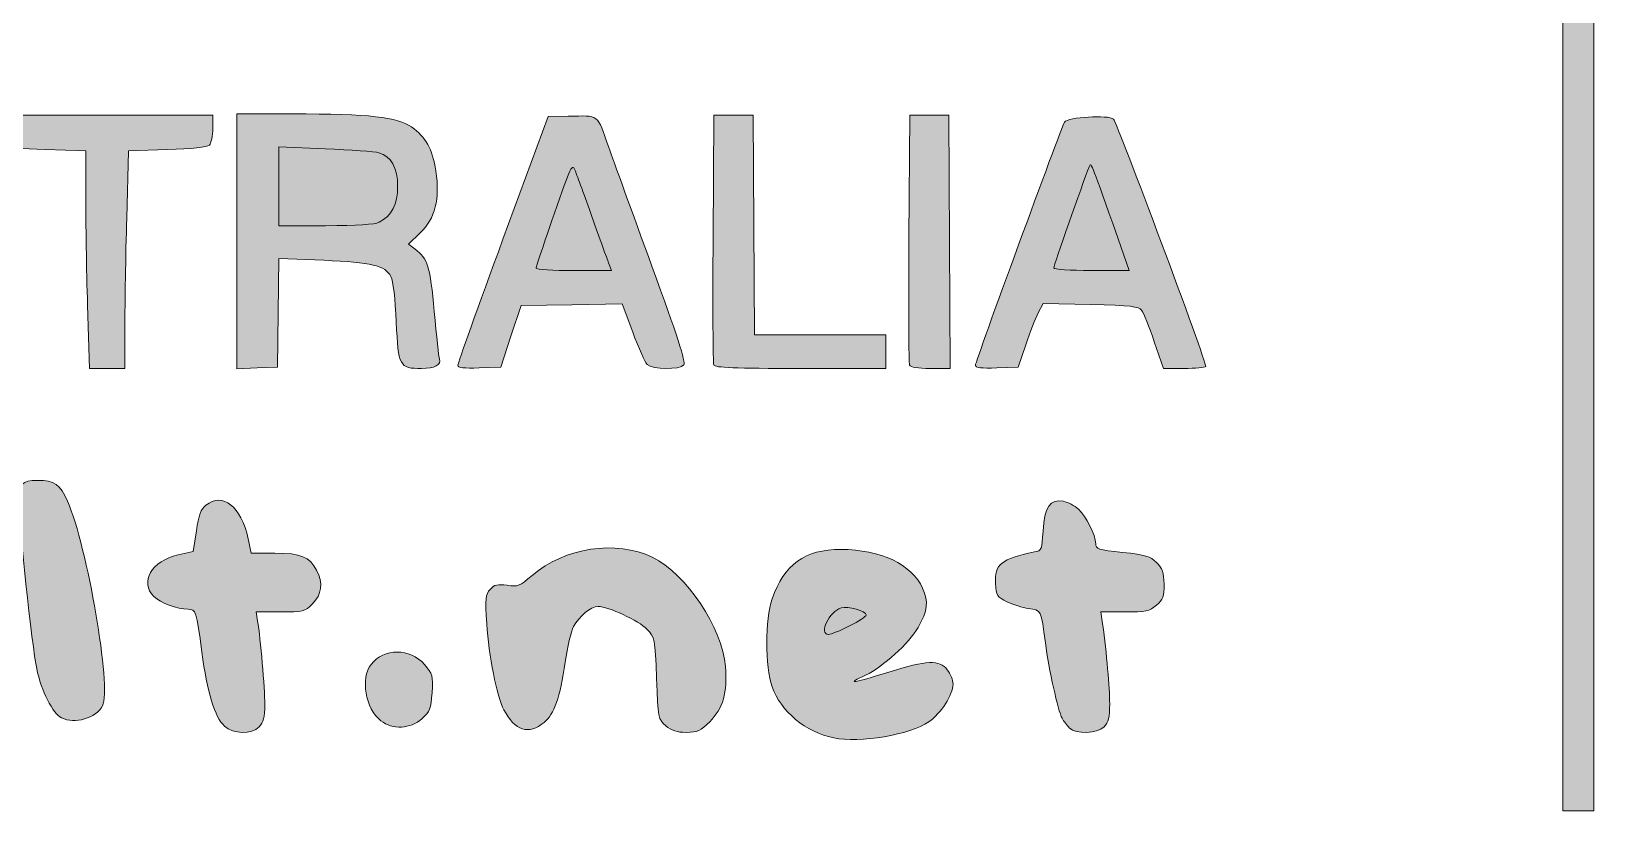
# Model space of a CAD drawing. Extents: x 0 to 500, y 2 to 498.
# Drawn here: x 186.4 to 238.7, y 8 to 34.1 of the extents above; entities that cross this region are included whole.
import ezdxf

# ---------------------------------------------------------------- set-up
doc = ezdxf.new("R2010")
doc.units = 0
doc.header["$MEASUREMENT"] = 0
doc.layers.add('LAYER_1', color=7, linetype='Continuous', lineweight=0)

msp = doc.modelspace()

# ---------------------------------------------------------------- hatches: boundary and pattern name
at = {"layer": 'LAYER_1', "true_color": 0x000000, "transparency": 33554687}
h = msp.add_hatch(color=18, dxfattribs=at)
h.dxf.hatch_style = 2
h.paths.add_polyline_path([(237.662, 34.578), (237.662, 61.154), (238.177, 61.154), (238.692, 61.154), (238.692, 34.578), (238.692, 8.002), (238.177, 8.002), (237.662, 8.002)])
h = msp.add_hatch(color=18, dxfattribs=at)
h.dxf.hatch_style = 2
edge = h.paths.add_edge_path()
edge.add_spline(control_points=[(189.625, 27.813), (189.591, 26.576), (189.564, 24.939), (189.564, 24.175), (189.564, 24.175), (189.564, 22.787), (189.564, 22.787), (189.564, 22.787), (188.97, 22.787), (188.97, 22.787), (188.97, 22.787), (188.377, 22.787), (188.377, 22.787), (188.377, 22.787), (188.315, 24.907), (188.315, 24.907), (188.315, 24.907), (188.315, 24.907), (188.315, 24.907), (188.281, 26.074), (188.254, 27.71), (188.254, 28.544), (188.254, 28.544), (188.254, 30.06), (188.254, 30.06), (188.254, 30.06), (186.895, 30.106), (186.895, 30.106), (186.147, 30.132), (185.507, 30.181), (185.471, 30.217), (185.436, 30.252), (185.405, 30.5), (185.403, 30.768), (185.403, 30.768), (185.399, 31.256), (185.399, 31.256), (185.399, 31.256), (188.955, 31.256), (188.955, 31.256), (188.955, 31.256), (192.511, 31.256), (192.511, 31.256), (192.511, 31.256), (192.505, 30.81), (192.505, 30.81), (192.502, 30.565), (192.45, 30.315), (192.39, 30.255), (192.322, 30.187), (191.795, 30.13), (190.984, 30.104), (190.984, 30.104), (189.687, 30.063), (189.687, 30.063), (189.687, 30.063), (189.625, 27.813), (189.625, 27.813)], knot_values=[0, 0, 0, 0, 1, 1, 1, 2, 2, 2, 3, 3, 3, 4, 4, 4, 5, 5, 5, 6, 6, 6, 7, 7, 7, 8, 8, 8, 9, 9, 9, 10, 10, 10, 11, 11, 11, 12, 12, 12, 13, 13, 13, 14, 14, 14, 15, 15, 15, 16, 16, 16, 17, 17, 17, 18, 18, 18, 19, 19, 19, 19], degree=3, periodic=0)
h = msp.add_hatch(color=18, dxfattribs=at)
h.dxf.hatch_style = 2
edge = h.paths.add_edge_path()
edge.add_spline(control_points=[(199.268, 26.777), (199.702, 26.45), (199.773, 26.218), (199.911, 24.688), (199.985, 23.874), (200.063, 23.161), (200.084, 23.102), (200.155, 22.91), (199.919, 22.787), (199.482, 22.787), (198.745, 22.787), (198.708, 22.856), (198.641, 24.342), (198.606, 25.103), (198.533, 25.732), (198.463, 25.86), (198.262, 26.231), (197.822, 26.337), (196.214, 26.404), (196.214, 26.404), (194.714, 26.466), (194.714, 26.466), (194.714, 26.466), (194.689, 24.65), (194.689, 24.65), (194.689, 24.65), (194.664, 22.834), (194.664, 22.834), (194.664, 22.834), (193.985, 22.806), (193.985, 22.806), (193.985, 22.806), (193.307, 22.779), (193.307, 22.779), (193.307, 22.779), (193.307, 27.041), (193.307, 27.041), (193.307, 27.041), (193.307, 27.041), (193.307, 27.041), (193.307, 27.041), (193.307, 31.302), (193.307, 31.302), (193.307, 31.302), (195.155, 31.3), (195.155, 31.3), (197.767, 31.296), (198.668, 31.198), (199.145, 30.862), (199.637, 30.516), (199.847, 30.139), (199.963, 29.392), (200.109, 28.456), (199.945, 27.804), (199.443, 27.32), (199.443, 27.32), (199.05, 26.941), (199.05, 26.941), (199.05, 26.941), (199.268, 26.777), (199.268, 26.777)], knot_values=[0, 0, 0, 0, 1, 1, 1, 2, 2, 2, 3, 3, 3, 4, 4, 4, 5, 5, 5, 6, 6, 6, 7, 7, 7, 8, 8, 8, 9, 9, 9, 10, 10, 10, 11, 11, 11, 12, 12, 12, 13, 13, 13, 14, 14, 14, 15, 15, 15, 16, 16, 16, 17, 17, 17, 18, 18, 18, 19, 19, 19, 20, 20, 20, 20], degree=3, periodic=0)
h = msp.add_hatch(color=18, dxfattribs=at)
h.dxf.hatch_style = 2
edge = h.paths.add_edge_path()
edge.add_spline(control_points=[(201.417, 22.806), (200.899, 22.787), (200.699, 22.811), (200.699, 22.893), (200.699, 22.893), (200.699, 22.893), (200.699, 22.893), (200.699, 22.956), (201.379, 24.853), (202.21, 27.108), (202.21, 27.108), (203.721, 31.209), (203.721, 31.209), (203.721, 31.209), (204.386, 31.22), (204.386, 31.22), (205.459, 31.238), (205.339, 31.33), (205.745, 30.18), (205.9, 29.742), (206.551, 27.953), (207.192, 26.203), (208.036, 23.9), (208.331, 22.989), (208.26, 22.904), (208.124, 22.741), (207.205, 22.752), (207.037, 22.919), (206.964, 22.992), (206.745, 23.477), (206.55, 23.997), (206.55, 23.997), (206.195, 24.943), (206.195, 24.943), (206.195, 24.943), (204.508, 24.918), (204.508, 24.918), (204.508, 24.918), (202.82, 24.892), (202.82, 24.892), (202.82, 24.892), (202.477, 23.863), (202.477, 23.863), (202.477, 23.863), (202.135, 22.834), (202.135, 22.834), (202.135, 22.834), (201.417, 22.806), (201.417, 22.806)], knot_values=[0, 0, 0, 0, 1, 1, 1, 2, 2, 2, 3, 3, 3, 4, 4, 4, 5, 5, 5, 6, 6, 6, 7, 7, 7, 8, 8, 8, 9, 9, 9, 10, 10, 10, 11, 11, 11, 12, 12, 12, 13, 13, 13, 14, 14, 14, 15, 15, 15, 16, 16, 16, 16], degree=3, periodic=0)
h = msp.add_hatch(color=18, dxfattribs=at)
h.dxf.hatch_style = 2
edge = h.paths.add_edge_path()
edge.add_spline(control_points=[(212.16, 22.787), (209.96, 22.787), (209.292, 22.814), (209.258, 22.904), (209.258, 22.904), (209.258, 22.904), (209.258, 22.904), (209.233, 22.968), (209.224, 24.874), (209.237, 27.138), (209.237, 27.138), (209.262, 31.256), (209.262, 31.256), (209.262, 31.256), (209.917, 31.256), (209.917, 31.256), (209.917, 31.256), (210.572, 31.256), (210.572, 31.256), (210.572, 31.256), (210.596, 27.583), (210.596, 27.583), (210.596, 27.583), (210.621, 23.91), (210.621, 23.91), (210.621, 23.91), (212.819, 23.91), (212.819, 23.91), (212.819, 23.91), (215.017, 23.91), (215.017, 23.91), (215.017, 23.91), (215.017, 23.348), (215.017, 23.348), (215.017, 23.348), (215.017, 22.787), (215.017, 22.787), (215.017, 22.787), (212.16, 22.787), (212.16, 22.787)], knot_values=[0, 0, 0, 0, 1, 1, 1, 2, 2, 2, 3, 3, 3, 4, 4, 4, 5, 5, 5, 6, 6, 6, 7, 7, 7, 8, 8, 8, 9, 9, 9, 10, 10, 10, 11, 11, 11, 12, 12, 12, 13, 13, 13, 13], degree=3, periodic=0)
h = msp.add_hatch(color=18, dxfattribs=at)
h.dxf.hatch_style = 2
edge = h.paths.add_edge_path()
edge.add_spline(control_points=[(216.512, 22.787), (216.071, 22.787), (215.838, 22.826), (215.808, 22.904), (215.808, 22.904), (215.808, 22.904), (215.808, 22.904), (215.783, 22.968), (215.774, 24.874), (215.788, 27.138), (215.788, 27.138), (215.812, 31.256), (215.812, 31.256), (215.812, 31.256), (216.467, 31.256), (216.467, 31.256), (216.467, 31.256), (217.122, 31.256), (217.122, 31.256), (217.122, 31.256), (217.146, 27.021), (217.146, 27.021), (217.146, 27.021), (217.171, 22.787), (217.171, 22.787), (217.171, 22.787), (216.512, 22.787), (216.512, 22.787)], knot_values=[0, 0, 0, 0, 1, 1, 1, 2, 2, 2, 3, 3, 3, 4, 4, 4, 5, 5, 5, 6, 6, 6, 7, 7, 7, 8, 8, 8, 9, 9, 9, 9], degree=3, periodic=0)
h = msp.add_hatch(color=18, dxfattribs=at)
h.dxf.hatch_style = 2
edge = h.paths.add_edge_path()
edge.add_spline(control_points=[(218.011, 22.893), (218.011, 23.018), (220.863, 30.794), (220.992, 31.022), (221.088, 31.19), (222.474, 31.275), (222.628, 31.122), (222.757, 30.992), (225.76, 22.946), (225.712, 22.857), (225.691, 22.818), (225.365, 22.787), (224.987, 22.787), (224.987, 22.787), (224.302, 22.787), (224.302, 22.787), (224.302, 22.787), (223.993, 23.682), (223.993, 23.682), (223.824, 24.174), (223.634, 24.646), (223.571, 24.732), (223.475, 24.864), (223.214, 24.893), (221.865, 24.924), (221.865, 24.924), (220.273, 24.96), (220.273, 24.96), (220.273, 24.96), (220.111, 24.647), (220.111, 24.647), (220.021, 24.474), (219.835, 23.996), (219.697, 23.583), (219.697, 23.583), (219.445, 22.834), (219.445, 22.834), (219.445, 22.834), (218.728, 22.806), (218.728, 22.806), (218.211, 22.787), (218.011, 22.811), (218.011, 22.893)], knot_values=[0, 0, 0, 0, 1, 1, 1, 2, 2, 2, 3, 3, 3, 4, 4, 4, 5, 5, 5, 6, 6, 6, 7, 7, 7, 8, 8, 8, 9, 9, 9, 10, 10, 10, 11, 11, 11, 12, 12, 12, 13, 13, 13, 14, 14, 14, 14], degree=3, periodic=0)
h = msp.add_hatch(color=18, dxfattribs=at)
h.dxf.hatch_style = 2
edge = h.paths.add_edge_path()
edge.add_spline(control_points=[(196.278, 27.561), (197.335, 27.562), (197.918, 27.6), (198.07, 27.678), (198.07, 27.678), (198.07, 27.678), (198.07, 27.678), (198.491, 27.894), (198.687, 28.272), (198.687, 28.869), (198.687, 29.493), (198.466, 29.891), (198.058, 30), (197.924, 30.036), (197.117, 30.096), (196.263, 30.134), (196.263, 30.134), (194.71, 30.202), (194.71, 30.202), (194.71, 30.202), (194.71, 28.881), (194.71, 28.881), (194.71, 28.881), (194.71, 27.559), (194.71, 27.559), (194.71, 27.559), (196.278, 27.561), (196.278, 27.561)], knot_values=[0, 0, 0, 0, 1, 1, 1, 2, 2, 2, 3, 3, 3, 4, 4, 4, 5, 5, 5, 6, 6, 6, 7, 7, 7, 8, 8, 8, 9, 9, 9, 9], degree=3, periodic=0)
h = msp.add_hatch(color=18, dxfattribs=at)
h.dxf.hatch_style = 2
edge = h.paths.add_edge_path()
edge.add_spline(control_points=[(203.319, 26.144), (203.319, 26.189), (203.589, 27), (203.919, 27.945), (204.496, 29.6), (204.523, 29.654), (204.631, 29.384), (204.693, 29.23), (204.945, 28.535), (205.193, 27.84), (205.44, 27.145), (205.687, 26.461), (205.742, 26.319), (205.742, 26.319), (205.841, 26.062), (205.841, 26.062), (205.841, 26.062), (204.58, 26.062), (204.58, 26.062), (203.887, 26.062), (203.319, 26.099), (203.319, 26.144)], knot_values=[0, 0, 0, 0, 1, 1, 1, 2, 2, 2, 3, 3, 3, 4, 4, 4, 5, 5, 5, 6, 6, 6, 7, 7, 7, 7], degree=3, periodic=0)
h = msp.add_hatch(color=18, dxfattribs=at)
h.dxf.hatch_style = 2
edge = h.paths.add_edge_path()
edge.add_spline(control_points=[(220.631, 26.15), (220.631, 26.219), (221.584, 28.942), (221.812, 29.524), (221.878, 29.695), (221.872, 29.709), (222.602, 27.63), (222.602, 27.63), (223.151, 26.062), (223.151, 26.062), (223.151, 26.062), (221.891, 26.062), (221.891, 26.062), (221.173, 26.062), (220.631, 26.1), (220.631, 26.15)], knot_values=[0, 0, 0, 0, 1, 1, 1, 2, 2, 2, 3, 3, 3, 4, 4, 4, 5, 5, 5, 5], degree=3, periodic=0)
h = msp.add_hatch(color=18, dxfattribs=at)
h.dxf.hatch_style = 2
edge = h.paths.add_edge_path()
edge.add_spline(control_points=[(187.647, 18.346), (187.396, 18.915), (187.21, 19.044), (186.641, 19.044), (186.122, 19.044), (186.008, 18.924), (186.008, 18.382), (186.008, 17.709), (186.464, 13.473), (186.614, 12.754), (186.768, 12.013), (187.155, 11.246), (187.444, 11.106), (187.896, 10.887), (188.591, 11.093), (188.816, 11.512), (189.123, 12.086), (188.309, 16.851), (187.647, 18.346)], knot_values=[0, 0, 0, 0, 1, 1, 1, 2, 2, 2, 3, 3, 3, 4, 4, 4, 5, 5, 5, 6, 6, 6, 6], degree=3, periodic=0)
h = msp.add_hatch(color=18, dxfattribs=at)
h.dxf.hatch_style = 2
edge = h.paths.add_edge_path()
edge.add_spline(control_points=[(194.004, 14.342), (194.1, 13.771), (194.242, 12.1), (194.242, 11.548), (194.242, 11.121), (194.2, 10.954), (194.055, 10.809), (193.792, 10.545), (193.202, 10.557), (192.895, 10.832), (192.895, 10.832), (192.895, 10.832), (192.895, 10.832), (192.574, 11.12), (192.311, 11.978), (192.138, 13.301), (191.959, 14.675), (191.939, 14.739), (191.686, 14.74), (191.302, 14.741), (190.756, 14.942), (190.534, 15.164), (190.046, 15.652), (190.455, 16.356), (191.342, 16.556), (191.342, 16.556), (191.852, 16.671), (191.852, 16.671), (191.852, 16.671), (191.955, 17.357), (191.955, 17.357), (192.034, 17.881), (192.109, 18.084), (192.272, 18.216), (192.831, 18.669), (193.455, 18.175), (193.686, 17.095), (193.686, 17.095), (193.79, 16.611), (193.79, 16.611), (193.79, 16.611), (194.581, 16.611), (194.581, 16.611), (195.457, 16.611), (195.744, 16.494), (195.978, 16.04), (196.198, 15.616), (196.15, 15.229), (195.84, 14.919), (195.58, 14.659), (195.527, 14.646), (194.76, 14.646), (194.76, 14.646), (193.953, 14.646), (193.953, 14.646), (193.953, 14.646), (194.004, 14.342), (194.004, 14.342)], knot_values=[0, 0, 0, 0, 1, 1, 1, 2, 2, 2, 3, 3, 3, 4, 4, 4, 5, 5, 5, 6, 6, 6, 7, 7, 7, 8, 8, 8, 9, 9, 9, 10, 10, 10, 11, 11, 11, 12, 12, 12, 13, 13, 13, 14, 14, 14, 15, 15, 15, 16, 16, 16, 17, 17, 17, 18, 18, 18, 19, 19, 19, 19], degree=3, periodic=0)
h = msp.add_hatch(color=18, dxfattribs=at)
h.dxf.hatch_style = 2
edge = h.paths.add_edge_path()
edge.add_spline(control_points=[(222.316, 10.809), (222.463, 10.956), (222.503, 11.12), (222.502, 11.581), (222.501, 12.117), (222.4, 13.257), (222.265, 14.248), (222.265, 14.248), (222.211, 14.646), (222.211, 14.646), (222.211, 14.646), (223.006, 14.646), (223.006, 14.646), (223.713, 14.646), (223.832, 14.671), (224.065, 14.872), (224.292, 15.067), (224.327, 15.163), (224.321, 15.578), (224.315, 15.965), (224.266, 16.106), (224.072, 16.301), (223.864, 16.508), (223.703, 16.556), (222.932, 16.638), (222.115, 16.725), (222.035, 16.751), (222.033, 16.93), (222.03, 17.219), (221.718, 17.844), (221.458, 18.083), (221.333, 18.198), (221.105, 18.317), (220.952, 18.348), (220.515, 18.435), (220.317, 18.145), (220.272, 17.352), (220.238, 16.738), (220.222, 16.7), (219.989, 16.652), (218.872, 16.425), (218.643, 16.241), (218.685, 15.6), (218.711, 15.195), (218.741, 15.147), (219.067, 14.987), (219.262, 14.892), (219.587, 14.792), (219.79, 14.765), (220.212, 14.708), (220.209, 14.715), (220.351, 13.616), (220.467, 12.72), (220.77, 11.356), (220.911, 11.092), (220.962, 10.996), (221.071, 10.851), (221.152, 10.77), (221.371, 10.55), (222.081, 10.574), (222.316, 10.809)], knot_values=[0, 0, 0, 0, 1, 1, 1, 2, 2, 2, 3, 3, 3, 4, 4, 4, 5, 5, 5, 6, 6, 6, 7, 7, 7, 8, 8, 8, 9, 9, 9, 10, 10, 10, 11, 11, 11, 12, 12, 12, 13, 13, 13, 14, 14, 14, 15, 15, 15, 16, 16, 16, 17, 17, 17, 18, 18, 18, 19, 19, 19, 20, 20, 20, 20], degree=3, periodic=0)
h = msp.add_hatch(color=18, dxfattribs=at)
h.dxf.hatch_style = 2
edge = h.paths.add_edge_path()
edge.add_spline(control_points=[(209.123, 10.976), (209.572, 11.425), (209.722, 11.95), (209.65, 12.821), (209.543, 14.124), (208.343, 15.917), (207.205, 16.474), (206, 17.063), (204.265, 16.802), (203.187, 15.869), (202.772, 15.51), (202.707, 15.484), (202.348, 15.538), (202.027, 15.586), (201.927, 15.562), (201.783, 15.402), (201.625, 15.229), (201.613, 15.106), (201.666, 14.248), (201.732, 13.199), (202.006, 11.829), (202.243, 11.371), (202.601, 10.678), (203.082, 10.528), (203.586, 10.952), (203.927, 11.239), (204.113, 11.771), (204.291, 12.972), (204.365, 13.467), (204.491, 14.001), (204.572, 14.157), (204.75, 14.501), (205.152, 14.833), (205.39, 14.833), (205.724, 14.833), (206.758, 14.353), (207.026, 14.073), (207.293, 13.795), (207.297, 13.774), (207.347, 12.43), (207.396, 11.085), (207.4, 11.065), (207.656, 10.845), (207.847, 10.68), (208.027, 10.622), (208.342, 10.622), (208.711, 10.622), (208.817, 10.67), (209.123, 10.976)], knot_values=[0, 0, 0, 0, 1, 1, 1, 2, 2, 2, 3, 3, 3, 4, 4, 4, 5, 5, 5, 6, 6, 6, 7, 7, 7, 8, 8, 8, 9, 9, 9, 10, 10, 10, 11, 11, 11, 12, 12, 12, 13, 13, 13, 14, 14, 14, 15, 15, 15, 16, 16, 16, 16], degree=3, periodic=0)
h = msp.add_hatch(color=18, dxfattribs=at)
h.dxf.hatch_style = 2
edge = h.paths.add_edge_path()
edge.add_spline(control_points=[(217.263, 12.232), (217.263, 12.362), (217.175, 12.579), (217.069, 12.715), (216.801, 13.055), (216.4, 13.038), (215.11, 12.634), (213.882, 12.249), (213.66, 12.221), (214.34, 12.538), (214.92, 12.807), (215.787, 13.596), (216.091, 14.13), (216.419, 14.706), (216.45, 14.973), (216.244, 15.438), (215.892, 16.233), (214.841, 16.734), (213.514, 16.737), (212.305, 16.74), (211.61, 16.241), (211.211, 15.083), (210.977, 14.406), (210.976, 12.815), (211.209, 12.148), (211.497, 11.324), (212.338, 10.625), (213.271, 10.437), (214.143, 10.261), (215.835, 10.544), (216.45, 10.97), (216.856, 11.252), (217.263, 11.882), (217.263, 12.232)], knot_values=[0, 0, 0, 0, 1, 1, 1, 2, 2, 2, 3, 3, 3, 4, 4, 4, 5, 5, 5, 6, 6, 6, 7, 7, 7, 8, 8, 8, 9, 9, 9, 10, 10, 10, 11, 11, 11, 11], degree=3, periodic=0)
h = msp.add_hatch(color=18, dxfattribs=at)
h.dxf.hatch_style = 2
edge = h.paths.add_edge_path()
edge.add_spline(control_points=[(213.523, 14.787), (213.735, 14.855), (214.362, 14.675), (214.362, 14.546), (214.362, 14.499), (214.11, 14.334), (213.803, 14.179), (213.495, 14.024), (213.18, 13.897), (213.101, 13.897), (212.759, 13.897), (213.12, 14.659), (213.523, 14.787)], knot_values=[0, 0, 0, 0, 1, 1, 1, 2, 2, 2, 3, 3, 3, 4, 4, 4, 4], degree=3, periodic=0)
h = msp.add_hatch(color=18, dxfattribs=at)
h.dxf.hatch_style = 2
edge = h.paths.add_edge_path()
edge.add_spline(control_points=[(199.499, 11.077), (199.768, 11.317), (199.804, 11.411), (199.838, 11.952), (199.875, 12.522), (199.86, 12.577), (199.586, 12.89), (199.101, 13.441), (198.232, 13.444), (197.8, 12.895), (197.434, 12.43), (197.61, 11.419), (198.127, 11.012), (198.127, 11.012), (198.127, 11.012), (198.127, 11.012), (198.517, 10.705), (199.115, 10.734), (199.499, 11.077)], knot_values=[0, 0, 0, 0, 1, 1, 1, 2, 2, 2, 3, 3, 3, 4, 4, 4, 5, 5, 5, 6, 6, 6, 6], degree=3, periodic=0)

# ---------------------------------------------------------------- linework, layer by layer
at = {"layer": 'LAYER_1'}
msp.add_line((213.271, 10.437), (213.271, 10.437), dxfattribs=at)
msp.add_lwpolyline([(237.662, 34.578), (237.662, 61.154), (238.177, 61.154), (238.692, 61.154), (238.692, 34.578), (238.692, 8.002), (238.177, 8.002), (237.662, 8.002)], close=True, dxfattribs=at)
for points in [[(213.803, 14.179)], [(187.444, 11.106)], [(207.656, 10.845)], [(221.152, 10.77)]]:
    msp.add_lwpolyline(points, dxfattribs=at)
for points, knots in [([(189.625, 27.813), (189.591, 26.576), (189.564, 24.939), (189.564, 24.175), (189.564, 24.175), (189.564, 22.787), (189.564, 22.787), (189.564, 22.787), (188.97, 22.787), (188.97, 22.787), (188.97, 22.787), (188.377, 22.787), (188.377, 22.787), (188.377, 22.787), (188.315, 24.907), (188.315, 24.907), (188.315, 24.907), (188.315, 24.907), (188.315, 24.907), (188.281, 26.074), (188.254, 27.71), (188.254, 28.544), (188.254, 28.544), (188.254, 30.06), (188.254, 30.06), (188.254, 30.06), (186.895, 30.106), (186.895, 30.106), (186.147, 30.132), (185.507, 30.181), (185.471, 30.217), (185.436, 30.252), (185.405, 30.5), (185.403, 30.768), (185.403, 30.768), (185.399, 31.256), (185.399, 31.256), (185.399, 31.256), (188.955, 31.256), (188.955, 31.256), (188.955, 31.256), (192.511, 31.256), (192.511, 31.256), (192.511, 31.256), (192.505, 30.81), (192.505, 30.81), (192.502, 30.565), (192.45, 30.315), (192.39, 30.255), (192.322, 30.187), (191.795, 30.13), (190.984, 30.104), (190.984, 30.104), (189.687, 30.063), (189.687, 30.063), (189.687, 30.063), (189.625, 27.813), (189.625, 27.813)], [0, 0, 0, 0, 1, 1, 1, 2, 2, 2, 3, 3, 3, 4, 4, 4, 5, 5, 5, 6, 6, 6, 7, 7, 7, 8, 8, 8, 9, 9, 9, 10, 10, 10, 11, 11, 11, 12, 12, 12, 13, 13, 13, 14, 14, 14, 15, 15, 15, 16, 16, 16, 17, 17, 17, 18, 18, 18, 19, 19, 19, 19]), ([(199.268, 26.777), (199.702, 26.45), (199.773, 26.218), (199.911, 24.688), (199.985, 23.874), (200.063, 23.161), (200.084, 23.102), (200.155, 22.91), (199.919, 22.787), (199.482, 22.787), (198.745, 22.787), (198.708, 22.856), (198.641, 24.342), (198.606, 25.103), (198.533, 25.732), (198.463, 25.86), (198.262, 26.231), (197.822, 26.337), (196.214, 26.404), (196.214, 26.404), (194.714, 26.466), (194.714, 26.466), (194.714, 26.466), (194.689, 24.65), (194.689, 24.65), (194.689, 24.65), (194.664, 22.834), (194.664, 22.834), (194.664, 22.834), (193.985, 22.806), (193.985, 22.806), (193.985, 22.806), (193.307, 22.779), (193.307, 22.779), (193.307, 22.779), (193.307, 27.041), (193.307, 27.041), (193.307, 27.041), (193.307, 27.041), (193.307, 27.041), (193.307, 27.041), (193.307, 31.302), (193.307, 31.302), (193.307, 31.302), (195.155, 31.3), (195.155, 31.3), (197.767, 31.296), (198.668, 31.198), (199.145, 30.862), (199.637, 30.516), (199.847, 30.139), (199.963, 29.392), (200.109, 28.456), (199.945, 27.804), (199.443, 27.32), (199.443, 27.32), (199.05, 26.941), (199.05, 26.941), (199.05, 26.941), (199.268, 26.777), (199.268, 26.777)], [0, 0, 0, 0, 1, 1, 1, 2, 2, 2, 3, 3, 3, 4, 4, 4, 5, 5, 5, 6, 6, 6, 7, 7, 7, 8, 8, 8, 9, 9, 9, 10, 10, 10, 11, 11, 11, 12, 12, 12, 13, 13, 13, 14, 14, 14, 15, 15, 15, 16, 16, 16, 17, 17, 17, 18, 18, 18, 19, 19, 19, 20, 20, 20, 20]), ([(201.417, 22.806), (200.899, 22.787), (200.699, 22.811), (200.699, 22.893), (200.699, 22.893), (200.699, 22.893), (200.699, 22.893), (200.699, 22.956), (201.379, 24.853), (202.21, 27.108), (202.21, 27.108), (203.721, 31.209), (203.721, 31.209), (203.721, 31.209), (204.386, 31.22), (204.386, 31.22), (205.459, 31.238), (205.339, 31.33), (205.745, 30.18), (205.9, 29.742), (206.551, 27.953), (207.192, 26.203), (208.036, 23.9), (208.331, 22.989), (208.26, 22.904), (208.124, 22.741), (207.205, 22.752), (207.037, 22.919), (206.964, 22.992), (206.745, 23.477), (206.55, 23.997), (206.55, 23.997), (206.195, 24.943), (206.195, 24.943), (206.195, 24.943), (204.508, 24.918), (204.508, 24.918), (204.508, 24.918), (202.82, 24.892), (202.82, 24.892), (202.82, 24.892), (202.477, 23.863), (202.477, 23.863), (202.477, 23.863), (202.135, 22.834), (202.135, 22.834), (202.135, 22.834), (201.417, 22.806), (201.417, 22.806)], [0, 0, 0, 0, 1, 1, 1, 2, 2, 2, 3, 3, 3, 4, 4, 4, 5, 5, 5, 6, 6, 6, 7, 7, 7, 8, 8, 8, 9, 9, 9, 10, 10, 10, 11, 11, 11, 12, 12, 12, 13, 13, 13, 14, 14, 14, 15, 15, 15, 16, 16, 16, 16]), ([(212.16, 22.787), (209.96, 22.787), (209.292, 22.814), (209.258, 22.904), (209.258, 22.904), (209.258, 22.904), (209.258, 22.904), (209.233, 22.968), (209.224, 24.874), (209.237, 27.138), (209.237, 27.138), (209.262, 31.256), (209.262, 31.256), (209.262, 31.256), (209.917, 31.256), (209.917, 31.256), (209.917, 31.256), (210.572, 31.256), (210.572, 31.256), (210.572, 31.256), (210.596, 27.583), (210.596, 27.583), (210.596, 27.583), (210.621, 23.91), (210.621, 23.91), (210.621, 23.91), (212.819, 23.91), (212.819, 23.91), (212.819, 23.91), (215.017, 23.91), (215.017, 23.91), (215.017, 23.91), (215.017, 23.348), (215.017, 23.348), (215.017, 23.348), (215.017, 22.787), (215.017, 22.787), (215.017, 22.787), (212.16, 22.787), (212.16, 22.787)], [0, 0, 0, 0, 1, 1, 1, 2, 2, 2, 3, 3, 3, 4, 4, 4, 5, 5, 5, 6, 6, 6, 7, 7, 7, 8, 8, 8, 9, 9, 9, 10, 10, 10, 11, 11, 11, 12, 12, 12, 13, 13, 13, 13]), ([(216.512, 22.787), (216.071, 22.787), (215.838, 22.826), (215.808, 22.904), (215.808, 22.904), (215.808, 22.904), (215.808, 22.904), (215.783, 22.968), (215.774, 24.874), (215.788, 27.138), (215.788, 27.138), (215.812, 31.256), (215.812, 31.256), (215.812, 31.256), (216.467, 31.256), (216.467, 31.256), (216.467, 31.256), (217.122, 31.256), (217.122, 31.256), (217.122, 31.256), (217.146, 27.021), (217.146, 27.021), (217.146, 27.021), (217.171, 22.787), (217.171, 22.787), (217.171, 22.787), (216.512, 22.787), (216.512, 22.787)], [0, 0, 0, 0, 1, 1, 1, 2, 2, 2, 3, 3, 3, 4, 4, 4, 5, 5, 5, 6, 6, 6, 7, 7, 7, 8, 8, 8, 9, 9, 9, 9]), ([(218.011, 22.893), (218.011, 23.018), (220.863, 30.794), (220.992, 31.022), (221.088, 31.19), (222.474, 31.275), (222.628, 31.122), (222.757, 30.992), (225.76, 22.946), (225.712, 22.857), (225.691, 22.818), (225.365, 22.787), (224.987, 22.787), (224.987, 22.787), (224.302, 22.787), (224.302, 22.787), (224.302, 22.787), (223.993, 23.682), (223.993, 23.682), (223.824, 24.174), (223.634, 24.646), (223.571, 24.732), (223.475, 24.864), (223.214, 24.893), (221.865, 24.924), (221.865, 24.924), (220.273, 24.96), (220.273, 24.96), (220.273, 24.96), (220.111, 24.647), (220.111, 24.647), (220.021, 24.474), (219.835, 23.996), (219.697, 23.583), (219.697, 23.583), (219.445, 22.834), (219.445, 22.834), (219.445, 22.834), (218.728, 22.806), (218.728, 22.806), (218.211, 22.787), (218.011, 22.811), (218.011, 22.893)], [0, 0, 0, 0, 1, 1, 1, 2, 2, 2, 3, 3, 3, 4, 4, 4, 5, 5, 5, 6, 6, 6, 7, 7, 7, 8, 8, 8, 9, 9, 9, 10, 10, 10, 11, 11, 11, 12, 12, 12, 13, 13, 13, 14, 14, 14, 14]), ([(196.278, 27.561), (197.335, 27.562), (197.918, 27.6), (198.07, 27.678), (198.07, 27.678), (198.07, 27.678), (198.07, 27.678), (198.491, 27.894), (198.687, 28.272), (198.687, 28.869), (198.687, 29.493), (198.466, 29.891), (198.058, 30), (197.924, 30.036), (197.117, 30.096), (196.263, 30.134), (196.263, 30.134), (194.71, 30.202), (194.71, 30.202), (194.71, 30.202), (194.71, 28.881), (194.71, 28.881), (194.71, 28.881), (194.71, 27.559), (194.71, 27.559), (194.71, 27.559), (196.278, 27.561), (196.278, 27.561)], [0, 0, 0, 0, 1, 1, 1, 2, 2, 2, 3, 3, 3, 4, 4, 4, 5, 5, 5, 6, 6, 6, 7, 7, 7, 8, 8, 8, 9, 9, 9, 9]), ([(203.319, 26.144), (203.319, 26.189), (203.589, 27), (203.919, 27.945), (204.496, 29.6), (204.523, 29.654), (204.631, 29.384), (204.693, 29.23), (204.945, 28.535), (205.193, 27.84), (205.44, 27.145), (205.687, 26.461), (205.742, 26.319), (205.742, 26.319), (205.841, 26.062), (205.841, 26.062), (205.841, 26.062), (204.58, 26.062), (204.58, 26.062), (203.887, 26.062), (203.319, 26.099), (203.319, 26.144)], [0, 0, 0, 0, 1, 1, 1, 2, 2, 2, 3, 3, 3, 4, 4, 4, 5, 5, 5, 6, 6, 6, 7, 7, 7, 7]), ([(220.631, 26.15), (220.631, 26.219), (221.584, 28.942), (221.812, 29.524), (221.878, 29.695), (221.872, 29.709), (222.602, 27.63), (222.602, 27.63), (223.151, 26.062), (223.151, 26.062), (223.151, 26.062), (221.891, 26.062), (221.891, 26.062), (221.173, 26.062), (220.631, 26.1), (220.631, 26.15)], [0, 0, 0, 0, 1, 1, 1, 2, 2, 2, 3, 3, 3, 4, 4, 4, 5, 5, 5, 5]), ([(187.647, 18.346), (187.396, 18.915), (187.21, 19.044), (186.641, 19.044), (186.122, 19.044), (186.008, 18.924), (186.008, 18.382), (186.008, 17.709), (186.464, 13.473), (186.614, 12.754), (186.768, 12.013), (187.155, 11.246), (187.444, 11.106), (187.896, 10.887), (188.591, 11.093), (188.816, 11.512), (189.123, 12.086), (188.309, 16.851), (187.647, 18.346)], [0, 0, 0, 0, 1, 1, 1, 2, 2, 2, 3, 3, 3, 4, 4, 4, 5, 5, 5, 6, 6, 6, 6]), ([(194.004, 14.342), (194.1, 13.771), (194.242, 12.1), (194.242, 11.548), (194.242, 11.121), (194.2, 10.954), (194.055, 10.809), (193.792, 10.545), (193.202, 10.557), (192.895, 10.832), (192.895, 10.832), (192.895, 10.832), (192.895, 10.832), (192.574, 11.12), (192.311, 11.978), (192.138, 13.301), (191.959, 14.675), (191.939, 14.739), (191.686, 14.74), (191.302, 14.741), (190.756, 14.942), (190.534, 15.164), (190.046, 15.652), (190.455, 16.356), (191.342, 16.556), (191.342, 16.556), (191.852, 16.671), (191.852, 16.671), (191.852, 16.671), (191.955, 17.357), (191.955, 17.357), (192.034, 17.881), (192.109, 18.084), (192.272, 18.216), (192.831, 18.669), (193.455, 18.175), (193.686, 17.095), (193.686, 17.095), (193.79, 16.611), (193.79, 16.611), (193.79, 16.611), (194.581, 16.611), (194.581, 16.611), (195.457, 16.611), (195.744, 16.494), (195.978, 16.04), (196.198, 15.616), (196.15, 15.229), (195.84, 14.919), (195.58, 14.659), (195.527, 14.646), (194.76, 14.646), (194.76, 14.646), (193.953, 14.646), (193.953, 14.646), (193.953, 14.646), (194.004, 14.342), (194.004, 14.342)], [0, 0, 0, 0, 1, 1, 1, 2, 2, 2, 3, 3, 3, 4, 4, 4, 5, 5, 5, 6, 6, 6, 7, 7, 7, 8, 8, 8, 9, 9, 9, 10, 10, 10, 11, 11, 11, 12, 12, 12, 13, 13, 13, 14, 14, 14, 15, 15, 15, 16, 16, 16, 17, 17, 17, 18, 18, 18, 19, 19, 19, 19]), ([(222.316, 10.809), (222.463, 10.956), (222.503, 11.12), (222.502, 11.581), (222.501, 12.117), (222.4, 13.257), (222.265, 14.248), (222.265, 14.248), (222.211, 14.646), (222.211, 14.646), (222.211, 14.646), (223.006, 14.646), (223.006, 14.646), (223.713, 14.646), (223.832, 14.671), (224.065, 14.872), (224.292, 15.067), (224.327, 15.163), (224.321, 15.578), (224.315, 15.965), (224.266, 16.106), (224.072, 16.301), (223.864, 16.508), (223.703, 16.556), (222.932, 16.638), (222.115, 16.725), (222.035, 16.751), (222.033, 16.93), (222.03, 17.219), (221.718, 17.844), (221.458, 18.083), (221.333, 18.198), (221.105, 18.317), (220.952, 18.348), (220.515, 18.435), (220.317, 18.145), (220.272, 17.352), (220.238, 16.738), (220.222, 16.7), (219.989, 16.652), (218.872, 16.425), (218.643, 16.241), (218.685, 15.6), (218.711, 15.195), (218.741, 15.147), (219.067, 14.987), (219.262, 14.892), (219.587, 14.792), (219.79, 14.765), (220.212, 14.708), (220.209, 14.715), (220.351, 13.616), (220.467, 12.72), (220.77, 11.356), (220.911, 11.092), (220.962, 10.996), (221.071, 10.851), (221.152, 10.77), (221.371, 10.55), (222.081, 10.574), (222.316, 10.809)], [0, 0, 0, 0, 1, 1, 1, 2, 2, 2, 3, 3, 3, 4, 4, 4, 5, 5, 5, 6, 6, 6, 7, 7, 7, 8, 8, 8, 9, 9, 9, 10, 10, 10, 11, 11, 11, 12, 12, 12, 13, 13, 13, 14, 14, 14, 15, 15, 15, 16, 16, 16, 17, 17, 17, 18, 18, 18, 19, 19, 19, 20, 20, 20, 20]), ([(209.123, 10.976), (209.572, 11.425), (209.722, 11.95), (209.65, 12.821), (209.543, 14.124), (208.343, 15.917), (207.205, 16.474), (206, 17.063), (204.265, 16.802), (203.187, 15.869), (202.772, 15.51), (202.707, 15.484), (202.348, 15.538), (202.027, 15.586), (201.927, 15.562), (201.783, 15.402), (201.625, 15.229), (201.613, 15.106), (201.666, 14.248), (201.732, 13.199), (202.006, 11.829), (202.243, 11.371), (202.601, 10.678), (203.082, 10.528), (203.586, 10.952), (203.927, 11.239), (204.113, 11.771), (204.291, 12.972), (204.365, 13.467), (204.491, 14.001), (204.572, 14.157), (204.75, 14.501), (205.152, 14.833), (205.39, 14.833), (205.724, 14.833), (206.758, 14.353), (207.026, 14.073), (207.293, 13.795), (207.297, 13.774), (207.347, 12.43), (207.396, 11.085), (207.4, 11.065), (207.656, 10.845), (207.847, 10.68), (208.027, 10.622), (208.342, 10.622), (208.711, 10.622), (208.817, 10.67), (209.123, 10.976)], [0, 0, 0, 0, 1, 1, 1, 2, 2, 2, 3, 3, 3, 4, 4, 4, 5, 5, 5, 6, 6, 6, 7, 7, 7, 8, 8, 8, 9, 9, 9, 10, 10, 10, 11, 11, 11, 12, 12, 12, 13, 13, 13, 14, 14, 14, 15, 15, 15, 16, 16, 16, 16]), ([(217.263, 12.232), (217.263, 12.362), (217.175, 12.579), (217.069, 12.715), (216.801, 13.055), (216.4, 13.038), (215.11, 12.634), (213.882, 12.249), (213.66, 12.221), (214.34, 12.538), (214.92, 12.807), (215.787, 13.596), (216.091, 14.13), (216.419, 14.706), (216.45, 14.973), (216.244, 15.438), (215.892, 16.233), (214.841, 16.734), (213.514, 16.737), (212.305, 16.74), (211.61, 16.241), (211.211, 15.083), (210.977, 14.406), (210.976, 12.815), (211.209, 12.148), (211.497, 11.324), (212.338, 10.625), (213.271, 10.437), (214.143, 10.261), (215.835, 10.544), (216.45, 10.97), (216.856, 11.252), (217.263, 11.882), (217.263, 12.232)], [0, 0, 0, 0, 1, 1, 1, 2, 2, 2, 3, 3, 3, 4, 4, 4, 5, 5, 5, 6, 6, 6, 7, 7, 7, 8, 8, 8, 9, 9, 9, 10, 10, 10, 11, 11, 11, 11]), ([(213.523, 14.787), (213.735, 14.855), (214.362, 14.675), (214.362, 14.546), (214.362, 14.499), (214.11, 14.334), (213.803, 14.179), (213.495, 14.024), (213.18, 13.897), (213.101, 13.897), (212.759, 13.897), (213.12, 14.659), (213.523, 14.787)], [0, 0, 0, 0, 1, 1, 1, 2, 2, 2, 3, 3, 3, 4, 4, 4, 4]), ([(199.499, 11.077), (199.768, 11.317), (199.804, 11.411), (199.838, 11.952), (199.875, 12.522), (199.86, 12.577), (199.586, 12.89), (199.101, 13.441), (198.232, 13.444), (197.8, 12.895), (197.434, 12.43), (197.61, 11.419), (198.127, 11.012), (198.127, 11.012), (198.127, 11.012), (198.127, 11.012), (198.517, 10.705), (199.115, 10.734), (199.499, 11.077)], [0, 0, 0, 0, 1, 1, 1, 2, 2, 2, 3, 3, 3, 4, 4, 4, 5, 5, 5, 6, 6, 6, 6])]:
    msp.add_open_spline(points, degree=3, knots=knots, dxfattribs=at)

doc.saveas('drawing.dxf')
